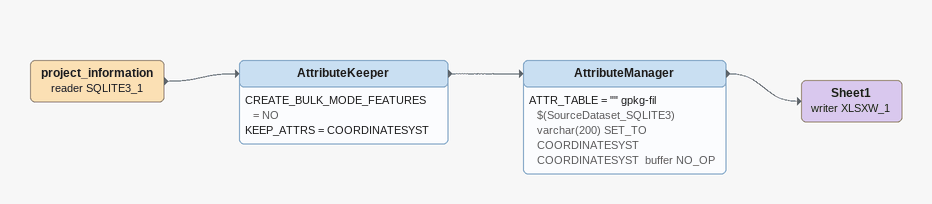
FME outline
project_information (reader SQLITE3_1)
    -> AttributeKeeper
AttributeKeeper
    CREATE_BULK_MODE_FEATURES = NO
    KEEP_ATTRS = COORDINATESYST
    -> AttributeManager
AttributeManager
    ATTR_TABLE = "" gpkg-fil $(SourceDataset_SQLITE3) varchar(200) SET_TO COORDINATESYST COORDINATESYST  buffer NO_OP
    -> Sheet1 (writer XLSXW_1)
Sheet1 (writer XLSXW_1)
